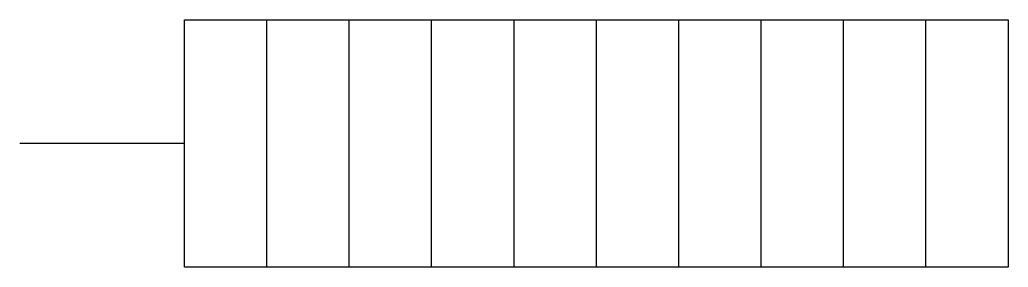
# Model space of a CAD drawing. Extents: x 635 to 695, y 337.5 to 352.5.
import ezdxf

# ---------------------------------------------------------------- set-up
doc = ezdxf.new("R2010")
doc.units = 0
doc.header["$LTSCALE"] = 20
doc.header["$MEASUREMENT"] = 0
doc.layers.get('0').update_dxf_attribs({"linetype": 'CONTINUOUS'})

msp = doc.modelspace()

# ---------------------------------------------------------------- linework, layer by layer
for p, q in [((645, 337.5), (645, 352.5)), ((645, 352.5), (695, 352.5)), ((650, 337.5), (650, 352.5)), ((655, 337.5), (655, 352.5)), ((660, 337.5), (660, 352.5)), ((665, 337.5), (665, 352.5)), ((670, 337.5), (670, 352.5)), ((675, 337.5), (675, 352.5)), ((680, 337.5), (680, 352.5)), ((685, 337.5), (685, 352.5)), ((690, 337.5), (690, 352.5)), ((695, 352.5), (695, 337.5)), ((645, 345), (635, 345)), ((695, 337.5), (645, 337.5))]:
    msp.add_line(p, q)

doc.saveas('drawing.dxf')
